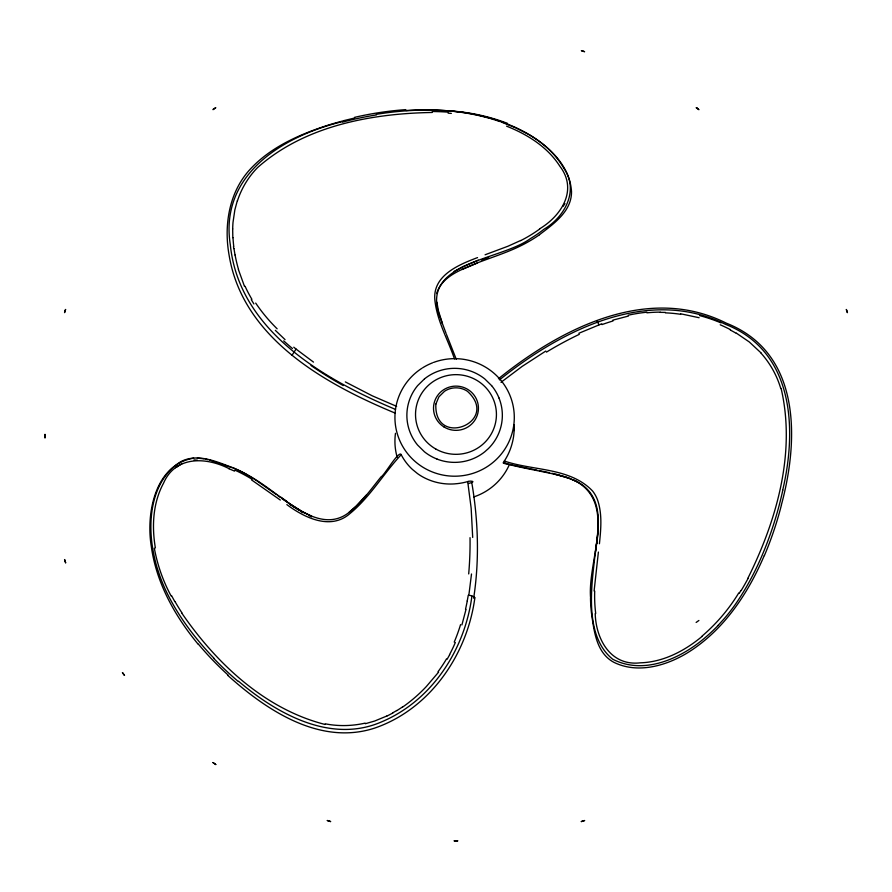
<?xml version="1.0" encoding="UTF-8"?>
<svg xmlns="http://www.w3.org/2000/svg" width="892" height="892" viewBox="0 0 892 892"><rect width="100%" height="100%" fill="white"/><g stroke="black" fill="none" stroke-linecap="round" stroke-linejoin="round"><path stroke-width="1.34" d="M590.627 598.331C587.103 560.388 618.78 501.494 572.876 479.64M232.678 228.943L232.823 237.696M514.271 430.502L514.216 426.298M594.105 591.039L598.398 552.059M596.971 543.395L598.287 526.358L598.108 515.375M471.511 573.991L468.835 595.287C470.274 595.131 476.261 597.361 474.41 598.142M599.424 543.741C600.907 529.257 602.379 514.093 597.595 500.044A34.309 33.495 -64.8 0 0 592.667 491.102C570.066 467.274 533.461 471.009 504.337 461.041C501.059 464.108 506.957 463.628 508.808 464.509C518.609 466.929 528.499 468.902 538.389 470.853C552.962 473.953 568.215 476.283 581.194 484.077C607.285 502.04 596.514 537.698 593.994 564.145C590.482 594.384 586.445 638.159 612.726 659.21C644.035 675.489 681.053 658.452 705.605 637.234A164.63 160.805 -39.5 0 0 718.105 625.448M473.674 598.119C479.539 559.853 478.257 520.605 471.757 482.505C475.826 481.033 468.4 480.699 467.241 481.725A68.138 62.552 -64.2 0 1 454.931 483.843L454.608 483.888A67.056 61.827 -69 0 1 422.607 476.852A63.187 58.248 -69.6 0 1 417.467 473.552L412.405 469.426A59.218 54.579 -69.9 0 1 401.456 455.21C399.861 448.029 384.196 475.882 381.04 476.841C371.117 489.128 361.896 502.319 349.385 512.153C325.156 531.699 296.958 508.986 276.698 494.413C263.196 484.356 249.314 474.533 233.693 468.021C217.191 462 197.834 452.712 180.708 461.71C151.484 480.197 147.258 519.902 153.201 551.245A164.63 149.934 -59.5 0 0 156.959 567.212L159.757 575.719A181.589 163.18 -63.9 0 0 165.778 590.437C177.776 615.603 194.757 638.159 213.991 658.251M474.867 597.74C467.285 654.672 429.977 709.251 374.45 728.173C319.927 745.835 266.675 710.422 227.772 675.389M471.924 596.001C465.033 649.242 432.352 700.242 382.088 721.661C331.211 744.14 277.122 714.001 238.565 681.254M782.708 490.121C797.169 428.651 793.847 351.192 725.408 324.298C647.603 285.875 560.722 330.62 499.475 379.903M466.014 609.392L461.9 624.957M781.381 504.928C798.987 439.734 801.25 352.641 726.211 323.116C647.447 283.6 560.232 328.858 498.427 378.754M237.305 200.733L234.852 209.876L233.013 222.387A115.001 110.976 -5.1 0 0 232.689 228.943M436.601 293.557C442.187 275.751 462.045 269.44 477.577 262.817C494.291 256.383 511.618 251.198 527.295 242.356A144.348 140.969 -85.7 0 0 539.459 234.786M764.254 555.56C747.73 594.384 722.81 631.547 686.048 653.691C664.774 666.246 636.899 673.85 613.629 662.187C596.101 652.621 593.994 630.521 591.429 612.793A144.359 138.673 -74.4 0 1 590.504 598.331M747.975 578.072C776.642 520.404 796.077 452.679 781.113 388.444M449.691 654.672L447.115 659.266M539.593 228.843C561.469 215.752 578.049 189.896 559.92 166.336C547.655 147.046 527.451 134.413 506.578 126.151M698.904 620.475L696.139 622.449M739.212 593.303L740.94 590.471M504.337 461.041L504.66 460.551A59.24 57.422 -56.8 0 0 512.432 442.287A61.581 59.675 -56.9 0 0 513.625 436.221A66.71 64.759 -55.8 0 0 514.138 424.86M563.064 206.364L564.959 203.621M438.563 672.167L426.343 686.539A152.688 152.677 0 0 1 402.615 707.088M504.839 462.324L503.266 463.06M313.493 362.107L296.032 349.062L291.985 355.339M401.177 454.719C383.382 473.775 370.124 497.034 349.831 513.68C330.441 530.539 304.406 517.628 286.856 504.616M366.144 495.216L356.22 506.054L349.185 512.164M718.082 625.426L724.427 618.412A181.578 175.557 -40.9 0 0 734.852 605.111C751.934 580.614 764.355 553.107 773.487 524.764A363.847 362.91 35.9 0 0 782.808 490.132M424.469 378.888L417.59 385.667A47.945 47.209 0 0 0 410.22 398.044A47.845 47.12 0 0 0 410.22 432.665A47.934 47.209 0 0 0 417.534 444.985L424.469 451.82A47.934 47.209 0 0 0 437.035 459.068M701.881 636.587C684.543 650.982 663.291 662.132 640.367 662.823C610.797 666.346 595.967 639.475 595.198 613.596M500.992 382.322L522.166 366.389L545.804 351.047M229.043 468.646C206.108 456.86 175.378 455.712 163.537 483.185C152.878 502.854 151.696 526.247 155.364 547.933M539.426 234.741C553.542 223.937 571.828 211.393 571.516 191.535C569.921 166.213 549.617 146.723 528.911 134.603M181.901 463.695L175.434 467.653L178.69 465.669M454.128 271.424L463.249 266.53L478.29 260.185M520.616 240.517L507.927 246.248L485.092 254.778M386.805 716.02L374.718 721.015L365.296 723.735M578.83 333.285L601.732 323.785M462.011 269.507L477.376 262.973M477.543 257.598C458.856 264.656 432.921 275.338 434.805 299.411C436.79 320.473 447.762 339.194 454.485 358.93M471.757 482.505L468.434 483.542M612.771 320.172L628.414 316.058M342.55 121.602C283.478 135.852 219.031 174.431 230.337 244.932C239.045 330.765 323.896 379.379 395.535 409.428M343.989 120.587L354.67 118.012M376.346 114.321C405.013 109.694 434.393 108.445 463.204 112.425M193.664 458.165C154.985 464.587 145.875 513.346 151.294 546.317C156.278 582.944 174.977 616.205 198.247 644.347M405.871 110.53C433.88 108.746 462.368 110.53 489.452 118.29M660.225 312.356L665.443 312.423M432.252 112.47C371.083 113.496 304.741 125.828 257.621 167.529A91.564 87.427 52 0 0 237.462 200.789M193.999 459.938L197.366 460.16M448.107 113.161L451.352 113.407M197.299 458.153L204 458.8M680.741 313.806L699.105 317.719M534.509 469.638L536.984 470.129M533.26 469.393L520.828 466.862M539.47 470.619L549.505 472.704M325.089 724.46C264.679 709.095 216.109 663.191 181.667 612.927M516.658 465.958L519.78 466.639M205.35 459.09L208.037 459.692M513.547 465.256L515.621 465.724M552.059 473.284L554.601 473.886M509.388 464.286L512.51 465.022M504.214 462.981L508.351 464.041M555.872 474.187L564 476.428M209.386 459.993L231.864 467.664M555.326 474.321L569.263 478.302L577.76 481.936M490.611 118.603L494.581 119.818M495.896 120.219L499.832 121.535M565.015 476.729L568.996 478.09M501.148 121.981L515.665 127.79L527.863 133.967M396.617 406.362L372.22 395.803L345.327 381.899M505.017 123.107C528.309 131.949 551.011 146.054 563.766 168.097C579.343 190.241 564.904 216.879 544.087 229.155A135.696 132.652 -89.9 0 1 530.082 238.811C499.342 261.166 417.066 261.802 440.815 319.247M395.045 413.052C324.61 383.828 242.579 337.845 229.099 255.145C223.881 226.077 228.753 193.798 248.612 170.985C269.328 147.548 298.976 134.614 328.167 125.125A343.353 324.855 43.8 0 1 344.011 120.665M308.822 515.509L311.687 516.881M311.587 516.2L302.288 511.607L288.573 503.01M245.913 474.354L248.701 475.904M303.168 512.532L297.627 509.232M249.626 476.428L253.272 478.58M736.368 333.14L749.258 341.937L761.222 353.076M251.589 479.941L280.333 500.055M254.164 479.138L255.959 480.253M290.179 504.616L298.374 509.733M300.727 511.194L303.068 512.655M296.713 508.674L281.972 498.617M256.851 480.81L276.353 494.547M277.479 495.361L279.72 496.989M293.769 347.189L296.032 349.062M285.05 339.618L275.327 330.33M491.637 385.667L484.746 378.888A47.945 47.209 0 0 0 472.18 371.641A47.778 47.053 0 0 0 437.035 371.641A47.945 47.209 0 0 0 424.525 378.844M253.919 303.96L251.265 299.634M174.776 601.554L171.587 595.711M244.52 286.443L238.387 269.495M446.546 334.612L456.269 359.275M446.134 333.552L441.217 320.384M598.956 324.788L596.915 320.685M442.365 323.428L438.34 310.494L436.89 302.109M467.709 481.591L471.154 508.128L472.693 537.441M748.21 578.206A280.958 279.898 58.1 0 1 741.152 590.593M738.721 593.013A174.609 169.19 -40.5 0 1 701.725 636.397M761.077 353.21A91.564 90.806 69.7 0 1 780.779 388.544M596.48 543.663A295.575 150.046 -81.6 0 1 595.477 551.813M595.711 613.518A136.632 131.157 -76 0 1 594.708 591.05M730.314 330.04A126.408 123.04 30.9 0 1 736.257 333.329M730.503 329.661A135.595 130.923 30.5 0 0 724.371 326.662A141.75 135.952 30 0 0 720.212 324.788M699.618 315.59A158.954 151.317 29.5 0 1 720.981 322.871M665.443 312.858A137.658 135.227 45.7 0 1 680.674 314.296M646.878 312.824A139.598 137.602 -48.5 0 1 660.225 312.133M628.247 315.21A158.921 156.033 -42.1 0 1 646.834 312.211M602 324.577A243.092 232.968 -30.7 0 1 612.994 320.964M546.45 352.117A363.758 360.022 -40.5 0 1 579.321 334.333M508.931 465.591A59.675 58.772 0 0 1 473.808 496.911M397.23 457.429A59.675 58.772 0 0 1 395.479 433.289M781.448 504.95A352.697 351.771 37.8 0 1 764.377 555.616M481.345 259.962A295.107 96.124 -14.8 0 1 488.671 257.264M505.039 123.04A164.619 143.177 26.4 0 0 488.76 117.699L479.64 115.469A181.589 154.06 25.3 0 0 463.204 112.392M539.705 228.999A136.643 133.588 88.3 0 1 520.66 240.617M451.252 111.032A174.598 152.577 26.8 0 1 507.537 123.386M342.706 122.07A363.891 343.387 41.8 0 1 376.48 114.901M432.219 111.511A281.538 269.351 50.9 0 1 448.13 112.136M233.749 246.404A137.156 131.302 -27.8 0 1 233.002 237.685M238.51 269.451A163.559 154.717 -42.7 0 1 235.087 255.045M251.912 299.299A137.691 129.864 3.8 0 1 245.055 286.232M277.133 328.802A154.885 132.986 28.3 0 1 255.692 303.079M292.476 348.527A242.903 205.104 29.6 0 1 283.701 340.878M235.053 255.056A151.261 143.891 -36.8 0 1 234.005 248.578M233.782 248.623A144.827 138.45 -30.1 0 1 233.492 246.448M343.253 385.567A363.657 336.797 26.2 0 1 311.007 365.53M354.492 117.376A352.73 334.489 45.1 0 1 405.748 109.627M287.469 501.828A294.996 171.755 48.6 0 1 281.047 497.29M234.997 470.184A140.401 126.731 5 0 1 252.079 479.294M228.976 468.791A129.819 117.276 4.9 0 1 234.507 471.11M171.141 596.001A173.572 157.739 -60 0 1 154.338 548.223M238.309 681.533A363.925 338.848 -29.3 0 1 213.79 658.43M181.89 612.793A281.158 260.542 -19.7 0 1 174.944 601.476M365.174 723.122A91.564 84.539 -19.7 0 1 325.268 723.825M402.504 706.932A129.552 129.34 -31.8 0 1 396.784 710.623M392.881 712.942A115.012 114.076 -31.3 0 1 386.838 716.098M396.717 710.511A120.688 119.918 -31.6 0 1 392.803 712.797M446.502 658.92A137.68 135.249 -54 0 1 438.005 671.743M460.562 624.623A158.899 142.976 -59.4 0 1 454.229 642.084M455.333 642.508A139.598 129.206 -57.7 0 1 449.535 654.594M467.274 600.952A245.289 214.571 -61.3 0 1 465.501 609.325M468.267 595.232A234.93 208.215 -60.2 0 1 467.218 600.94M233.057 467.965A144.326 129.318 6.9 0 1 236.347 469.426M237.439 469.928A144.326 129.318 6.9 0 1 246.002 474.221M228.096 675.066A355.339 330.23 -26.3 0 1 198.437 644.202M470.039 537.664A363.735 338.704 -52.1 0 1 468.69 573.935M433.557 362.431A59.675 58.772 0 0 1 514.048 422.73A59.675 58.772 0 0 1 423.878 467.809A59.675 58.772 0 0 1 421.949 368.24M422.808 367.694A59.675 58.772 0 0 1 432.642 362.788M491.682 385.723A47.945 47.209 0 0 1 499.052 398.1M498.996 398.01A47.845 47.12 0 0 1 498.996 432.665A47.878 47.153 0 0 1 488.37 448.598L484.746 451.82A47.934 47.209 0 0 1 472.18 459.079A47.845 47.12 0 0 1 437.002 459.068M45.001 434.426L45.001 437.794L45.001 434.426M64.581 559.574L65.629 562.774L64.581 559.574M847.4 311.988L847.355 312.668L846.307 309.468L847.4 311.988M435.853 404.087C433.902 449.167 501.103 421.894 467.363 391.231A20.494 20.181 0 0 0 444.573 391.231L438.92 396.806L435.853 404.087M64.737 310.985L64.592 312.635L65.64 309.446L64.737 310.985M213.433 109.103L213.043 109.671L215.797 107.698L213.433 109.103M584.572 820.529L581.328 821.565L584.572 820.529M457.663 840.855L454.251 840.855L457.663 840.855M330.575 821.554L327.331 820.517L330.575 821.554M582.097 50.699L581.361 50.688L584.606 51.725L582.097 50.699M215.775 764.533L213.01 762.56L215.775 764.533M696.875 107.943L696.161 107.709L698.927 109.694L696.875 107.943M124.479 675.367L122.472 672.646L124.479 675.367M444.038 426.978A22.467 22.122 0 0 0 478.424 409.049A22.467 22.122 0 0 0 445.454 388.689A22.467 22.122 0 0 0 444.038 426.978M435.742 448.988A40.463 39.85 0 0 0 496.431 414.49A40.463 39.85 0 0 0 435.742 379.981A40.463 39.85 0 0 0 435.742 448.988"/></g></svg>
